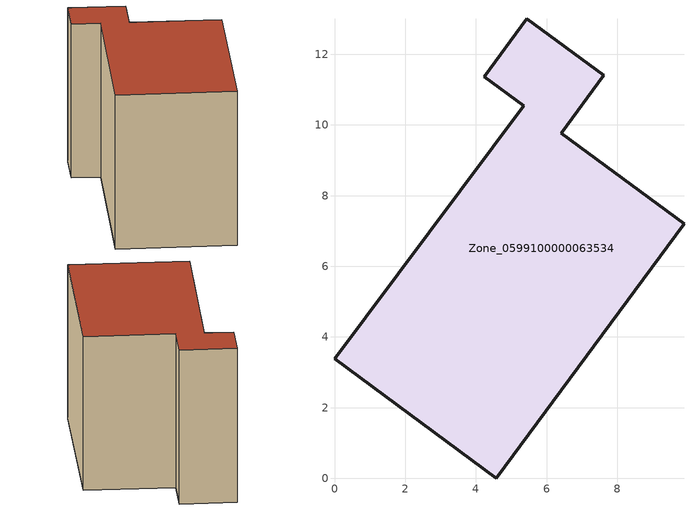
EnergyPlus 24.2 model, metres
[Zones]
Zone_0599100000063534
 floor ground (C_G): 4.24,11.37 5.44,13.01 7.62,11.41 6.41,9.76 9.89,7.2 4.58,0 0,3.38 5.35,10.55 z0
 wall outside (C_F): 4.58,0 9.89,7.2 6.41,9.76 7.62,11.41 5.44,13.01 4.24,11.37 5.35,10.55 0,3.38 4.58,0 z0:7.71
 roof outside (C_R): 7.62,11.41 5.44,13.01 4.24,11.37 5.35,10.55 0,3.38 4.58,0 9.89,7.2 6.41,9.76 z7.71
[BUILDING]
Pand.0599100000063534: North Axis=0; Terrain=City; Loads Convergence Tolerance Value=0.04; Temperature Convergence Tolerance Value=0.4; Solar Distribution=FullExterior; Maximum Number of Warmup Days=25; Minimum Number of Warmup Days=1
[Site:Location]
Rotterdam.The.Hague.AP_ZH_NLD Design_Conditions: Latitude=51.96; Longitude=4.45; Time Zone=1; Elevation=-4.5
[SITE:GROUNDTEMPERATURE:BUILDINGSURFACE]
18, 18, 18, 18, 18, 18, 18, 18, 18, 18, 18, 18
[MATERIAL] Thermal Absorptance=0.9; Solar Absorptance=0.7; Visible Absorptance=0.7
Name | Roughness | Thickness | Conductivity | Density | Specific Heat
G.TC.1975-1991 | MediumSmooth | 0.15 | 0.288461 | 540 | 1210
F.TC.1975-1991 | Rough | 0.3 | 0.230769 | 1920 | 840
R.TC.1975-1991 | MediumRough | 0.2 | 0.153846 | 1500 | 1000
[CONSTRUCTION]
C_G: G.TC.1975-1991
C_F: F.TC.1975-1991
C_R: R.TC.1975-1991
[ZONE]
Zone_0599100000063534: Type=1; Multiplier=1; Ceiling Height=Autocalculate; Volume=Autocalculate; Floor Area=autocalculate; Part of Total Floor Area=Yes
[ZONEINFILTRATION:DESIGNFLOWRATE]
Infil_Zone_0599100000063534: Zone or ZoneList or Space or SpaceList=Zone_0599100000063534; Schedule=AlwaysOn; Design Flow Rate Calculation Method=Flow/Area; Flow Rate per Floor Area=0.003; Constant Term Coefficient=1; Temperature Term Coefficient=0; Velocity Term Coefficient=0; Velocity Squared Term Coefficient=0
[HVACTEMPLATE:ZONE:IDEALLOADSAIRSYSTEM]
Zone_0599100000063534: Maximum Heating Supply Air Temperature=50; Minimum Cooling Supply Air Temperature=13; Maximum Heating Supply Air Humidity Ratio=0.0156; Minimum Cooling Supply Air Humidity Ratio=0.0077; Heating Limit=NoLimit; Cooling Limit=NoLimit; Dehumidification Control Type=ConstantSensibleHeatRatio; Cooling Sensible Heat Ratio=0.7; Dehumidification Setpoint=60; Humidification Control Type=None; Humidification Setpoint=30; Outdoor Air Method=None; Outdoor Air Flow Rate per Person=0.00944; Outdoor Air Flow Rate per Zone Floor Area=0; Outdoor Air Flow Rate per Zone=0; Demand Controlled Ventilation Type=None; Outdoor Air Economizer Type=NoEconomizer; Heat Recovery Type=None; Sensible Heat Recovery Effectiveness=0.7; Latent Heat Recovery Effectiveness=0.65
[ZONECONTROL:THERMOSTAT]
ThermostatControl_Zone_0599100000063534: Zone or ZoneList=Zone_0599100000063534; Control Type Schedule=DualSetpointControlType; Control 1=Thermostat_Zone_0599100000063534; Temperature Difference Between Cutout And Setpoint=0
[THERMOSTATSETPOINT:DUALSETPOINT]
Thermostat_Zone_0599100000063534: Heating Setpoint Temperature Schedule=HeatingSetpoint_Zone_0599100000063534; Cooling Setpoint Temperature Schedule=CoolingSetpoint_Zone_0599100000063534
[SCHEDULE:COMPACT]
HeatingSetpoint_Zone_0599100000063534: Through: 12/31, For: AllDays, Until: 24:00, 21
CoolingSetpoint_Zone_0599100000063534: Through: 12/31, For: AllDays, Until: 24:00, 24
DualSetpointControlType: Through: 12/31, For: AllDays, Until: 24:00, 4
AlwaysOn: Through: 12/31, For: AllDays, Until: 24:00, 1
